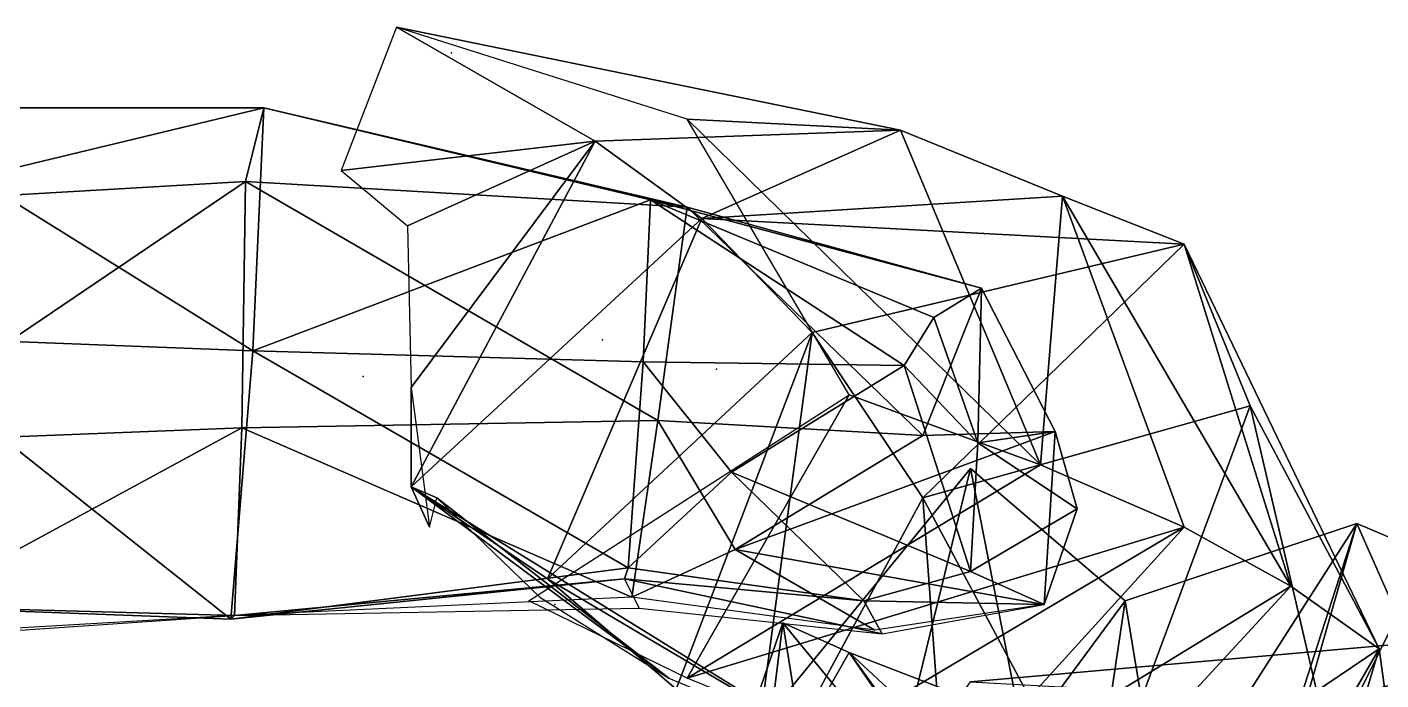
# Model space of a CAD drawing. Extents: x 4.9 to 9.1, y -6.1 to 13.5.
# Drawn here: x 6.801 to 7.414, y -2.334 to -2.038 of the extents above; entities that cross this region are included whole.
import ezdxf

# ---------------------------------------------------------------- set-up
doc = ezdxf.new("R2010")
doc.units = 0
doc.layers.get('0').update_dxf_attribs({"linetype": 'CONTINUOUS'})

msp = doc.modelspace()

# ---------------------------------------------------------------- linework, layer by layer
at = {"color": 0}
for p in [(6.99319, -2.04953, -2.24667), (7.06153, -2.17953, -2.36), (7.06153, -2.17953, -2.30833), (7.06153, -2.17953, -2.36), (7.11319, -2.19286, -2.355), (6.95319, -2.19619, -2.36167), (7.03986, -2.29953, -2.31333)]:
    msp.add_point(p, dxfattribs=at)
for points in [[(7.05819, -2.08953, -2.035), (6.96819, -2.03786, -2.28833), (6.94319, -2.10286, -2.28)], [(7.19653, -2.08453, -2.07167), (7.09986, -2.07953, -2.29), (6.96819, -2.03786, -2.28833)], [(6.96819, -2.03786, -2.28833), (7.05819, -2.08953, -2.035), (7.19653, -2.08453, -2.07167)], [(6.72653, -2.07453, -2.355), (6.90319, -2.18453, -2.22), (6.90819, -2.07453, -2.34667)], [(6.90319, -2.18453, -2.22), (6.72653, -2.07453, -2.355), (6.73153, -2.17786, -2.245)], [(6.90819, -2.07453, -2.34667), (6.72819, -2.11786, -2.47833), (6.72653, -2.07453, -2.355)], [(6.72819, -2.11786, -2.47833), (6.90819, -2.07453, -2.34667), (6.89986, -2.10786, -2.47833)], [(7.09986, -2.11953, -2.455), (6.89986, -2.10786, -2.47833), (6.90819, -2.07453, -2.34667)], [(7.08319, -2.11619, -2.32667), (6.90819, -2.07453, -2.34667), (6.90319, -2.18453, -2.22)], [(6.90819, -2.07453, -2.34667), (7.08319, -2.11619, -2.32667), (7.09986, -2.11953, -2.455)], [(7.10653, -2.12453, -1.79), (7.19653, -2.08453, -2.07167), (7.05819, -2.08953, -2.035)], [(7.25986, -2.23619, -2.10833), (7.17319, -2.20453, -2.325), (7.09986, -2.07953, -2.29)], [(7.09986, -2.07953, -2.29), (7.19653, -2.08453, -2.07167), (7.25986, -2.23619, -2.10833)], [(7.19653, -2.08453, -2.07167), (7.10653, -2.12453, -1.79), (7.26986, -2.11453, -1.81667)], [(7.26986, -2.11453, -1.81667), (7.25986, -2.23619, -2.10833), (7.19653, -2.08453, -2.07167)], [(7.05819, -2.08953, -2.035), (6.94319, -2.10286, -2.28), (6.97319, -2.12786, -2.17667)], [(7.05819, -2.08953, -2.035), (6.97319, -2.12786, -2.17667), (6.97486, -2.20119, -2.19667)], [(6.97486, -2.20119, -2.19667), (6.97486, -2.24619, -2.06167), (7.05819, -2.08953, -2.035)], [(7.10653, -2.12453, -1.79), (7.05819, -2.08953, -2.035), (6.97486, -2.24619, -2.06167)], [(6.72486, -2.22619, -2.50167), (6.89986, -2.10786, -2.47833), (6.89819, -2.21953, -2.51667)], [(6.89986, -2.10786, -2.47833), (6.72486, -2.22619, -2.50167), (6.72819, -2.11786, -2.47833)], [(7.08653, -2.21619, -2.51667), (6.89819, -2.21953, -2.51667), (6.89986, -2.10786, -2.47833)], [(6.89986, -2.10786, -2.47833), (7.09986, -2.11953, -2.455), (7.08653, -2.21619, -2.51667)], [(7.32486, -2.13619, -1.57667), (7.26986, -2.11453, -1.81667), (7.10653, -2.12453, -1.79)], [(7.25986, -2.23619, -2.10833), (7.26986, -2.11453, -1.81667), (7.32486, -2.26453, -1.88)], [(7.37319, -2.29119, -1.665), (7.32486, -2.26453, -1.88), (7.26986, -2.11453, -1.81667)], [(7.26986, -2.11453, -1.81667), (7.32486, -2.13619, -1.57667), (7.37319, -2.29119, -1.665)], [(6.90319, -2.18453, -2.22), (7.07986, -2.18953, -2.21), (7.08319, -2.11619, -2.32667)], [(7.19819, -2.19119, -2.27667), (7.08319, -2.11619, -2.32667), (7.07986, -2.18953, -2.21)], [(7.08319, -2.11619, -2.32667), (7.21153, -2.16953, -2.31667), (7.23319, -2.15619, -2.43333)], [(7.08319, -2.11619, -2.32667), (7.19819, -2.19119, -2.27667), (7.21153, -2.16953, -2.31667)], [(7.23319, -2.15619, -2.43333), (7.09986, -2.11953, -2.455), (7.08319, -2.11619, -2.32667)], [(7.20653, -2.22286, -2.46667), (7.08653, -2.21619, -2.51667), (7.09986, -2.11953, -2.455)], [(7.09986, -2.11953, -2.455), (7.23319, -2.15619, -2.43333), (7.20653, -2.22286, -2.46667)], [(6.97486, -2.24619, -2.06167), (7.03653, -2.28786, -1.80667), (7.10653, -2.12453, -1.79)], [(7.15653, -2.17619, -1.51333), (7.10653, -2.12453, -1.79), (7.03653, -2.28786, -1.80667)], [(7.10653, -2.12453, -1.79), (7.15653, -2.17619, -1.51333), (7.32486, -2.13619, -1.57667)], [(7.20653, -2.25119, -1.31667), (7.32486, -2.13619, -1.57667), (7.15653, -2.17619, -1.51333)], [(7.32486, -2.13619, -1.57667), (7.20653, -2.25119, -1.31667), (7.35486, -2.20953, -1.36)], [(7.41319, -2.31953, -1.51667), (7.37319, -2.29119, -1.665), (7.32486, -2.13619, -1.57667)], [(7.32486, -2.13619, -1.57667), (7.35486, -2.20953, -1.36), (7.41319, -2.31953, -1.51667)], [(7.26653, -2.22119, -2.41333), (7.20653, -2.22286, -2.46667), (7.23319, -2.15619, -2.43333)], [(7.23153, -2.22619, -2.3), (7.23319, -2.15619, -2.43333), (7.21153, -2.16953, -2.31667)], [(7.23319, -2.15619, -2.43333), (7.23153, -2.22619, -2.3), (7.26653, -2.22119, -2.41333)], [(7.23153, -2.22619, -2.3), (7.21153, -2.16953, -2.31667), (7.19819, -2.19119, -2.27667)], [(7.03653, -2.28786, -1.80667), (7.09486, -2.33786, -1.57833), (7.15653, -2.17619, -1.51333)], [(7.12653, -2.39953, -1.43), (7.15653, -2.17619, -1.51333), (7.09486, -2.33786, -1.57833)], [(7.15653, -2.17619, -1.51333), (7.12653, -2.39953, -1.43), (7.20653, -2.25119, -1.31667)], [(6.89319, -2.30619, -2.30667), (6.73153, -2.17786, -2.245), (6.71486, -2.29953, -2.30667)], [(6.73153, -2.17786, -2.245), (6.89319, -2.30619, -2.30667), (6.90319, -2.18453, -2.22)], [(7.07319, -2.28286, -2.26667), (6.90319, -2.18453, -2.22), (6.89319, -2.30619, -2.30667)], [(6.90319, -2.18453, -2.22), (7.07319, -2.28286, -2.26667), (7.07986, -2.18953, -2.21)], [(7.11986, -2.23953, -2.285), (7.07986, -2.18953, -2.21), (7.07319, -2.28286, -2.26667)], [(7.07986, -2.18953, -2.21), (7.11986, -2.23953, -2.285), (7.19819, -2.19119, -2.27667)], [(7.22819, -2.28453, -2.29), (7.19819, -2.19119, -2.27667), (7.11986, -2.23953, -2.285)], [(7.19819, -2.19119, -2.27667), (7.22819, -2.28453, -2.29), (7.23153, -2.22619, -2.3)], [(6.97486, -2.24619, -2.06167), (6.97486, -2.20119, -2.19667), (6.98319, -2.26453, -2.21667)], [(7.09986, -2.33286, -2.09833), (7.02819, -2.29786, -2.34667), (7.17319, -2.20453, -2.325)], [(7.17319, -2.20453, -2.325), (7.25986, -2.23619, -2.10833), (7.09986, -2.33286, -2.09833)], [(7.28486, -2.39786, -1.25667), (7.35486, -2.20953, -1.36), (7.20653, -2.25119, -1.31667)], [(7.35486, -2.20953, -1.36), (7.28486, -2.39786, -1.25667), (7.39486, -2.38119, -1.3)], [(7.39486, -2.38119, -1.3), (7.41319, -2.31953, -1.51667), (7.35486, -2.20953, -1.36)], [(6.89819, -2.21953, -2.51667), (7.08653, -2.21619, -2.51667), (7.07486, -2.29619, -2.40667)], [(7.12153, -2.27453, -2.41667), (7.07486, -2.29619, -2.40667), (7.08653, -2.21619, -2.51667)], [(7.08653, -2.21619, -2.51667), (7.20653, -2.22286, -2.46667), (7.12153, -2.27453, -2.41667)], [(6.72319, -2.31453, -2.42333), (6.89819, -2.21953, -2.51667), (6.89486, -2.30453, -2.425)], [(6.89819, -2.21953, -2.51667), (6.72319, -2.31453, -2.42333), (6.72486, -2.22619, -2.50167)], [(7.07486, -2.29619, -2.40667), (6.89486, -2.30453, -2.425), (6.89819, -2.21953, -2.51667)], [(7.12153, -2.27453, -2.41667), (7.26653, -2.22119, -2.41333), (7.26153, -2.29953, -2.405)], [(7.26653, -2.22119, -2.41333), (7.12153, -2.27453, -2.41667), (7.20653, -2.22286, -2.46667)], [(7.27653, -2.25619, -2.36), (7.26653, -2.22119, -2.41333), (7.23153, -2.22619, -2.3)], [(7.27653, -2.25619, -2.36), (7.26153, -2.29953, -2.405), (7.26653, -2.22119, -2.41333)], [(7.27653, -2.25619, -2.36), (7.23153, -2.22619, -2.3), (7.22819, -2.28453, -2.29)], [(7.32486, -2.26453, -1.88), (7.09986, -2.33286, -2.09833), (7.25986, -2.23619, -2.10833)], [(7.07319, -2.28286, -2.26667), (7.17986, -2.29786, -2.29), (7.11986, -2.23953, -2.285)], [(7.22819, -2.28453, -2.29), (7.11986, -2.23953, -2.285), (7.17986, -2.29786, -2.29)], [(7.27319, -2.46619, -1.39167), (7.13819, -2.34786, -1.38833), (7.22819, -2.23786, -1.33667)], [(7.17153, -2.46953, -1.26167), (7.22819, -2.23786, -1.33667), (7.13819, -2.34786, -1.38833)], [(7.17153, -2.46953, -1.26167), (7.29819, -2.29786, -1.26333), (7.22819, -2.23786, -1.33667)], [(7.27319, -2.46619, -1.39167), (7.22819, -2.23786, -1.33667), (7.29819, -2.29786, -1.26333)], [(6.97486, -2.24619, -2.06167), (6.98319, -2.26453, -2.21667), (6.98653, -2.25119, -2.33833)], [(6.98653, -2.25119, -2.33833), (7.09153, -2.33286, -2.09667), (6.97486, -2.24619, -2.06167)], [(7.16319, -2.36286, -1.87333), (6.97486, -2.24619, -2.06167), (7.09153, -2.33286, -2.09667)], [(6.97486, -2.24619, -2.06167), (7.16319, -2.36286, -1.87333), (7.03653, -2.28786, -1.80667)], [(7.09153, -2.33286, -2.09667), (6.98653, -2.25119, -2.33833), (7.03319, -2.29619, -2.35667)], [(7.22319, -2.47786, -1.33167), (7.20653, -2.25119, -1.31667), (7.12653, -2.39953, -1.43)], [(7.20653, -2.25119, -1.31667), (7.22319, -2.47786, -1.33167), (7.28486, -2.39786, -1.25667)], [(7.27653, -2.25619, -2.36), (7.22819, -2.28453, -2.29), (7.26153, -2.29953, -2.405)], [(7.09986, -2.33286, -2.09833), (7.32486, -2.26453, -1.88), (7.16486, -2.35953, -1.87)], [(7.20986, -2.39119, -1.64333), (7.16486, -2.35953, -1.87), (7.32486, -2.26453, -1.88)], [(7.32486, -2.26453, -1.88), (7.37319, -2.29119, -1.665), (7.20986, -2.39119, -1.64333)], [(7.34153, -2.47786, -1.49833), (7.27319, -2.46619, -1.39167), (7.40319, -2.26286, -1.30667)], [(7.29819, -2.29786, -1.26333), (7.40319, -2.26286, -1.30667), (7.27319, -2.46619, -1.39167)], [(7.40319, -2.26286, -1.30667), (7.29819, -2.29786, -1.26333), (7.32986, -2.48953, -1.19333)], [(7.32986, -2.48953, -1.19333), (7.42153, -2.30453, -1.27167), (7.40319, -2.26286, -1.30667)], [(7.40319, -2.26286, -1.30667), (7.46986, -2.29119, -1.35833), (7.34153, -2.47786, -1.49833)], [(7.46986, -2.29119, -1.35833), (7.40319, -2.26286, -1.30667), (7.42153, -2.30453, -1.27167)], [(7.07486, -2.29619, -2.40667), (7.12153, -2.27453, -2.41667), (7.18486, -2.31119, -2.41333)], [(7.26153, -2.29953, -2.405), (7.18486, -2.31119, -2.41333), (7.12153, -2.27453, -2.41667)], [(6.89319, -2.30619, -2.30667), (7.07153, -2.28786, -2.30333), (7.07319, -2.28286, -2.26667)], [(7.17986, -2.29786, -2.29), (7.07319, -2.28286, -2.26667), (7.07153, -2.28786, -2.30333)], [(7.17986, -2.29786, -2.29), (7.26153, -2.29953, -2.405), (7.22819, -2.28453, -2.29)], [(7.07153, -2.28786, -2.30333), (6.89319, -2.30619, -2.30667), (6.89486, -2.30453, -2.42667)], [(6.89486, -2.30453, -2.42667), (7.07819, -2.30119, -2.41667), (7.07153, -2.28786, -2.30333)], [(7.09486, -2.33786, -1.57833), (7.03653, -2.28786, -1.80667), (7.16319, -2.36286, -1.87333)], [(7.07153, -2.28786, -2.30333), (7.18819, -2.31286, -2.40667), (7.17986, -2.29786, -2.29)], [(7.18819, -2.31286, -2.40667), (7.07153, -2.28786, -2.30333), (7.07819, -2.30119, -2.41667)], [(7.23819, -2.43786, -1.57333), (7.20986, -2.39119, -1.64333), (7.37319, -2.29119, -1.665)], [(7.37319, -2.29119, -1.665), (7.41319, -2.31953, -1.51667), (7.23819, -2.43786, -1.57333)], [(7.56153, -2.31786, -1.49833), (7.34153, -2.47786, -1.49833), (7.46986, -2.29119, -1.35833)], [(7.17153, -2.46953, -1.26167), (7.32986, -2.48953, -1.19333), (7.29819, -2.29786, -1.26333)], [(7.26153, -2.29953, -2.405), (7.17986, -2.29786, -2.29), (7.18819, -2.31286, -2.40667)], [(6.71486, -2.29953, -2.30667), (6.89486, -2.30453, -2.42667), (6.89319, -2.30619, -2.30667)], [(6.89486, -2.30453, -2.42667), (6.71486, -2.29953, -2.30667), (6.72486, -2.31619, -2.41)], [(7.32986, -2.48953, -1.19333), (7.45319, -2.50953, -1.22167), (7.42153, -2.30453, -1.27167)], [(7.15153, -2.35953, -1.56667), (7.12653, -2.35619, -1.50333), (7.14319, -2.30786, -1.5)], [(7.13819, -2.34786, -1.38833), (7.14319, -2.30786, -1.5), (7.12653, -2.35619, -1.50333)], [(7.13819, -2.34786, -1.38833), (7.27319, -2.46619, -1.39167), (7.14319, -2.30786, -1.5)], [(7.14319, -2.30786, -1.5), (7.17319, -2.32119, -1.56), (7.15153, -2.35953, -1.56667)], [(7.17319, -2.32119, -1.56), (7.14319, -2.30786, -1.5), (7.27319, -2.46619, -1.39167)], [(7.17986, -2.40286, -3.01), (7.51319, -2.30953, -2.87667), (7.41486, -2.39453, -3.03833)], [(7.51319, -2.30953, -2.87667), (7.17986, -2.40286, -3.01), (7.22819, -2.33453, -2.84167)], [(7.22819, -2.33453, -2.84167), (7.55819, -2.35286, -2.665), (7.51319, -2.30953, -2.87667)], [(7.20819, -2.36953, -1.68), (7.15153, -2.35953, -1.56667), (7.17319, -2.32119, -1.56)], [(7.17319, -2.32119, -1.56), (7.25486, -2.35286, -1.65333), (7.20819, -2.36953, -1.68)], [(7.25486, -2.35286, -1.65333), (7.17319, -2.32119, -1.56), (7.34153, -2.47786, -1.49833)], [(7.27319, -2.46619, -1.39167), (7.34153, -2.47786, -1.49833), (7.17319, -2.32119, -1.56)], [(7.30319, -2.50953, -1.45167), (7.23819, -2.43786, -1.57333), (7.41319, -2.31953, -1.51667)], [(7.41319, -2.31953, -1.51667), (7.42653, -2.41619, -1.40667), (7.30319, -2.50953, -1.45167)], [(7.34153, -2.47786, -1.49833), (7.56153, -2.31786, -1.49833), (7.41819, -2.38953, -1.6)], [(7.41319, -2.31953, -1.51667), (7.39486, -2.38119, -1.3), (7.42653, -2.41619, -1.40667)]]:
    msp.add_3dface(points, dxfattribs=at)

doc.saveas('drawing.dxf')
